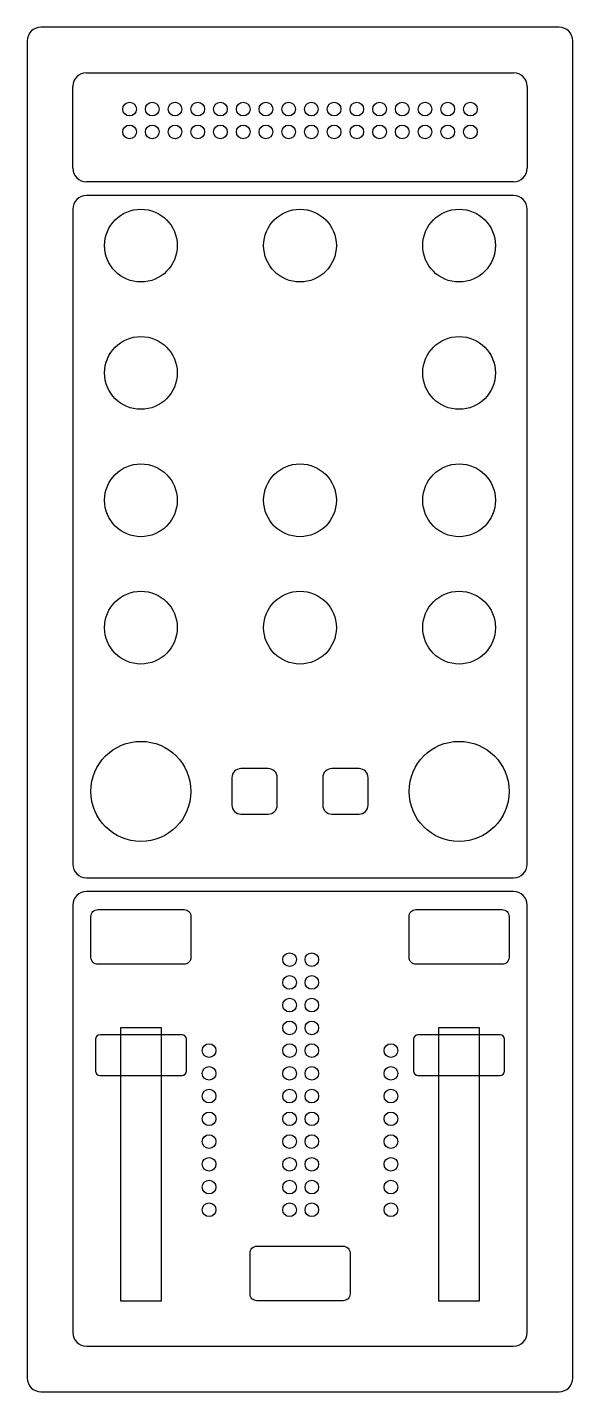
# Model space of a CAD drawing. Header units: millimetres. Extents: x -130 to -10, y -200 to 100.
import ezdxf

# ---------------------------------------------------------------- set-up
doc = ezdxf.new("R2010")
doc.units = ezdxf.units.MM
doc.layers.get('0').update_dxf_attribs({"true_color": 0xffffff})
for name, color, linetype, lineweight, true_color in [('layer 1', 253, 'Continuous', 25, 0xbababa), ('layer 2', 1, 'Continuous', 25, 0xff0000), ('layer 3 Copy', 30, 'Continuous', 25, 0xff7f00)]:
    doc.layers.add(name, color=color, linetype=linetype, lineweight=lineweight, true_color=true_color)

# ---------------------------------------------------------------- blocks, each defined once
blk = doc.blocks.new('block 1')
at = {"layer": 'layer 2'}
for centre in [(0, 56), (0, 28), (0, 0), (0, -28)]:
    blk.add_circle(centre, 8, dxfattribs=at)
blk = doc.blocks.new('block 2')
at = {"layer": 'layer 2'}
for centre in [(0, 35), (0, 30), (0, 25), (0, 20), (0, 15), (0, 10), (0, 5), (0, 0)]:
    blk.add_circle(centre, 1.5, dxfattribs=at)
blk = doc.blocks.new('block 7')
at = {"layer": 'layer 2'}
for centre in [(-37.5, 0), (-32.5, 0), (-27.5, 0), (-22.5, 0), (-17.5, 0), (-12.5, 0), (-7.5, 0), (-2.5, 0), (2.5, 0), (7.5, 0), (12.5, 0), (17.5, 0), (22.5, 0), (27.5, 0), (32.5, 0), (37.5, 0)]:
    blk.add_circle(centre, 1.5, dxfattribs=at)

msp = doc.modelspace()

# ---------------------------------------------------------------- linework, layer by layer
for points in [[(-95.5, -106), (-114.5, -106, -0.414214), (-116, -104.5), (-116, -95.5, -0.414214), (-114.5, -94), (-95.5, -94, -0.414214), (-94, -95.5), (-94, -104.5, -0.414214)], [(-25.5, -106), (-44.5, -106, -0.414214), (-46, -104.5), (-46, -95.5, -0.414214), (-44.5, -94), (-25.5, -94, -0.414214), (-24, -95.5), (-24, -104.5, -0.414214)], [(-60.5, -180), (-79.5, -180, -0.414214), (-81, -178.5), (-81, -169.5, -0.414214), (-79.5, -168), (-60.5, -168, -0.414214), (-59, -169.5), (-59, -178.5, -0.414214)]]:
    msp.add_lwpolyline(points, format="xyb", close=True)
at = {"layer": 'layer 1'}
for p, q in [((-13, 100), (-127, 100)), ((-130, 97), (-130, -197)), ((-10, -197), (-10, 97)), ((-127, -200), (-13, -200))]:
    msp.add_line(p, q, dxfattribs=at)
for centre, start, end in [((-127, 97), 90, 180), ((-13, 97), 0, 90), ((-127, -197), 180, 270), ((-13, -197), 270, 0)]:
    msp.add_arc(centre, 3, start, end, dxfattribs=at)
at = {"layer": 'layer 2'}
for p, q in [((-77, -63), (-83, -63)), ((-57, -63), (-63, -63)), ((-85, -65), (-85, -71)), ((-75, -71), (-75, -65)), ((-65, -65), (-65, -71)), ((-55, -71), (-55, -65)), ((-83, -73), (-77, -73)), ((-63, -73), (-57, -73)), ((-115, -122.5), (-115, -129.5)), ((-96, -121.5), (-114, -121.5)), ((-95, -129.5), (-95, -122.5)), ((-45, -122.5), (-45, -129.5)), ((-26, -121.5), (-44, -121.5)), ((-25, -129.5), (-25, -122.5)), ((-114, -130.5), (-96, -130.5)), ((-44, -130.5), (-26, -130.5))]:
    msp.add_line(p, q, dxfattribs=at)
at = {"layer": 'layer 2', "linetype": 'Continuous'}
for p, q in [((-100.5, -120), (-109.5, -120)), ((-109.5, -120), (-109.5, -180)), ((-100.5, -180), (-100.5, -120)), ((-30.5, -120), (-39.5, -120)), ((-39.5, -120), (-39.5, -180)), ((-30.5, -180), (-30.5, -120)), ((-109.5, -180), (-100.5, -180)), ((-39.5, -180), (-30.5, -180))]:
    msp.add_line(p, q, dxfattribs=at)
at = {"layer": 'layer 2'}
for centre, radius in [((-70, 52), 8), ((-70, -4), 8), ((-70, -32), 8), ((-105, -68), 11), ((-35, -68), 11), ((-72.3, -105), 1.5), ((-67.4, -105), 1.5), ((-72.3, -110), 1.5), ((-67.4, -110), 1.5), ((-72.3, -115), 1.5), ((-67.4, -115), 1.5), ((-72.3, -120), 1.5), ((-67.4, -120), 1.5), ((-72.3, -125), 1.5), ((-67.4, -125), 1.5), ((-72.3, -130), 1.5), ((-67.4, -130), 1.5), ((-72.3, -135), 1.5), ((-67.4, -135), 1.5), ((-72.3, -140), 1.5), ((-67.4, -140), 1.5), ((-72.3, -145), 1.5), ((-67.4, -145), 1.5), ((-72.3, -150), 1.5), ((-67.4, -150), 1.5), ((-72.3, -155), 1.5), ((-67.4, -155), 1.5), ((-72.3, -160), 1.5), ((-67.4, -160), 1.5)]:
    msp.add_circle(centre, radius, dxfattribs=at)
for centre, radius, start, end in [((-83, -65), 2, 90, 180), ((-77, -65), 2, 0, 90), ((-63, -65), 2, 90, 180), ((-57, -65), 2, 0, 90), ((-83, -71), 2, 180, 270), ((-77, -71), 2, 270, 0), ((-63, -71), 2, 180, 270), ((-57, -71), 2, 270, 0), ((-114, -122.5), 1, 90, 180), ((-96, -122.5), 1, 0, 90), ((-44, -122.5), 1, 90, 180), ((-26, -122.5), 1, 0, 90), ((-114, -129.5), 1, 180, 270), ((-96, -129.5), 1, 270, 0), ((-44, -129.5), 1, 180, 270), ((-26, -129.5), 1, 270, 0)]:
    msp.add_arc(centre, radius, start, end, dxfattribs=at)
at = {"layer": 'layer 3 Copy'}
for p, q in [((-117, 90), (-23, 90)), ((-120, 69), (-120, 87)), ((-20, 87), (-20, 69)), ((-23, 66), (-117, 66)), ((-23, 63), (-117, 63)), ((-120, 60), (-120, -84)), ((-20, -84), (-20, 60)), ((-117, -87), (-23, -87)), ((-23, -90), (-117, -90)), ((-120, -93), (-120, -187)), ((-20, -187), (-20, -93)), ((-117, -190), (-23, -190))]:
    msp.add_line(p, q, dxfattribs=at)
for centre, start, end in [((-117, 87), 90, 180), ((-23, 87), 0, 90), ((-117, 69), 180, 270), ((-23, 69), 270, 0), ((-117, 60), 90, 180), ((-23, 60), 0, 90), ((-117, -84), 180, 270), ((-23, -84), 270, 0), ((-117, -93), 90, 180), ((-23, -93), 0, 90), ((-117, -187), 180, 270), ((-23, -187), 270, 0)]:
    msp.add_arc(centre, 3, start, end, dxfattribs=at)

# ---------------------------------------------------------------- block references
for p in [(-70, 82), (-70, 77)]:
    msp.add_blockref('block 7', p)
at = {"layer": 'layer 2'}
for name, p in [('block 1', (-105, -4)), ('block 1', (-35, -4)), ('block 2', (-90, -160)), ('block 2', (-50, -160))]:
    msp.add_blockref(name, p, dxfattribs=at)

doc.saveas('drawing.dxf')
